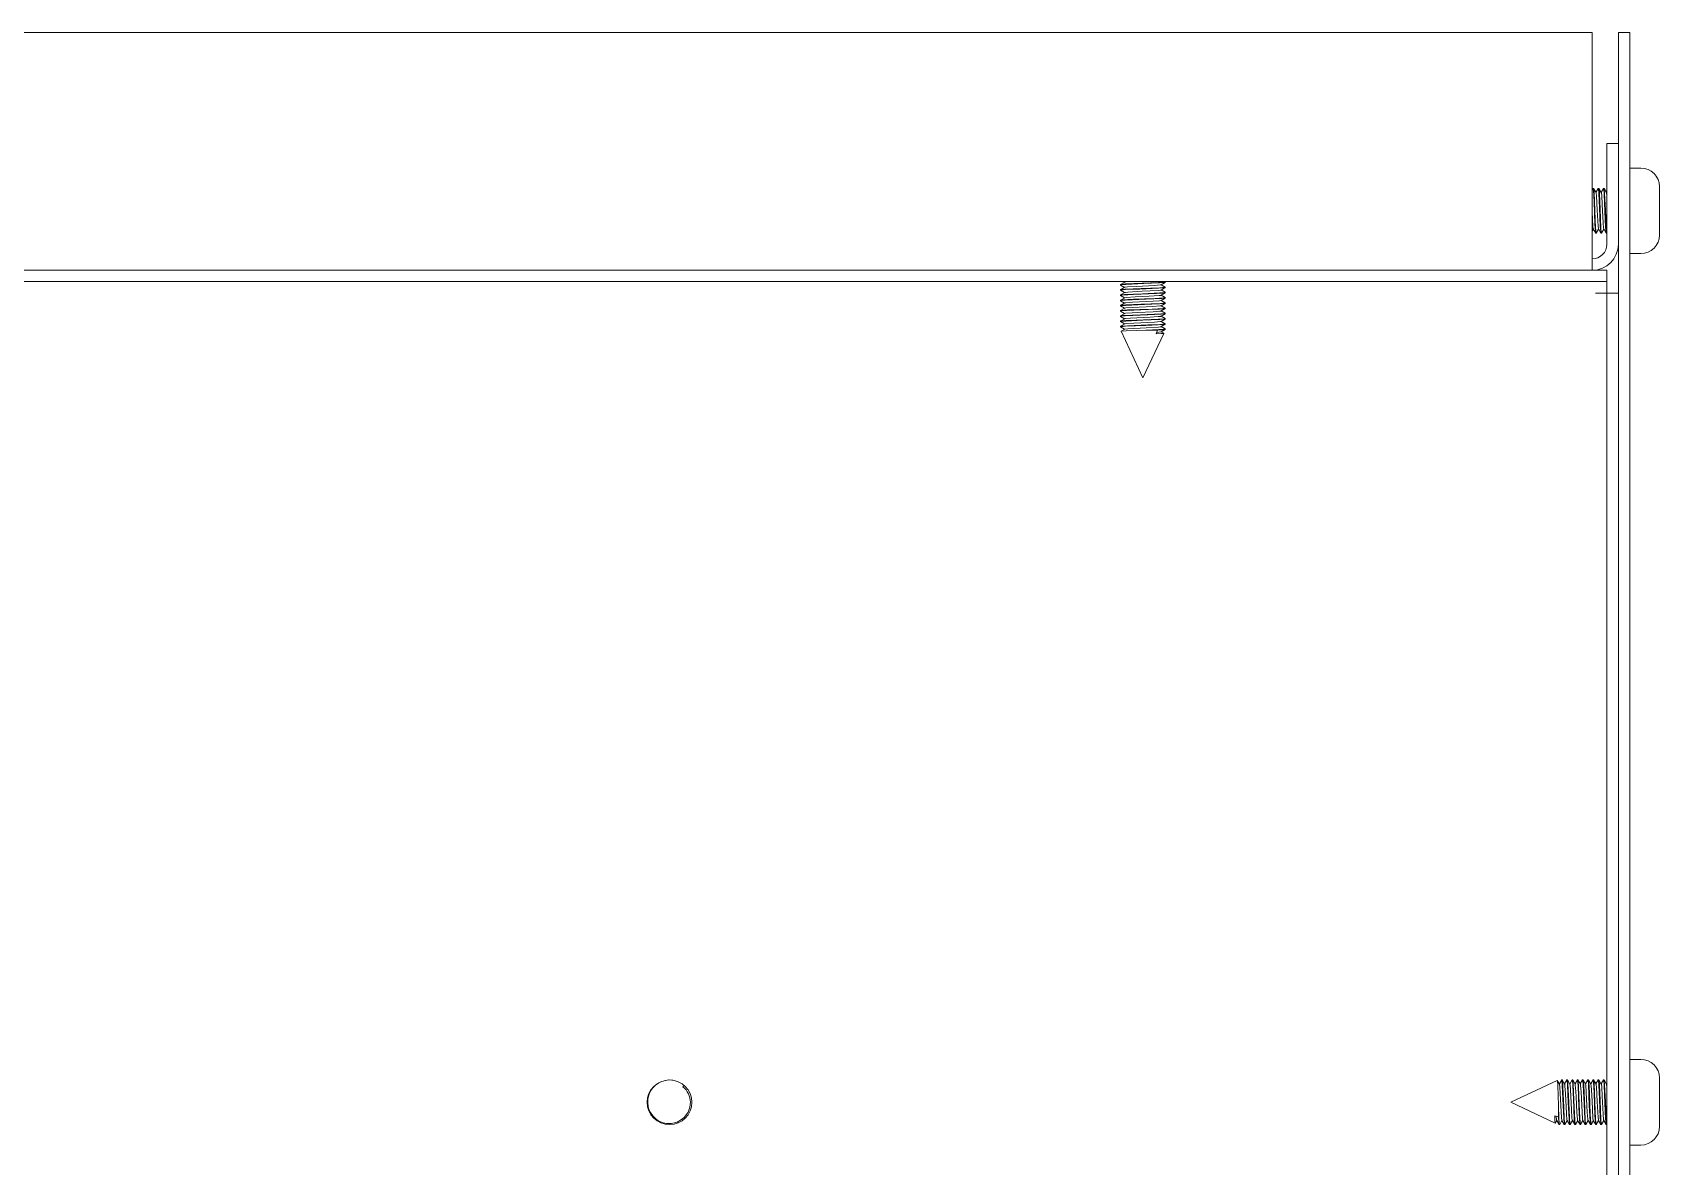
# Model space of a CAD drawing. Header units: millimetres. Extents: x 27602 to 523849, y 322139 to 568360.
# Drawn here: x 232312 to 240593, y 500542 to 506314 of the extents above; entities that cross this region are included whole.
import ezdxf

# ---------------------------------------------------------------- set-up
doc = ezdxf.new("R2010")
doc.units = ezdxf.units.MM

msp = doc.modelspace()

# ---------------------------------------------------------------- linework, layer by layer
at = {"color": 7, "lineweight": 13, "ltscale": 0.03937}
for p, q in [((212611.6, 506313.7), (240250.4, 506313.7)), ((240383.5, 506313.7), (240383.5, 495423.7)), ((240441.6, 506313.7), (240441.6, 495423.7)), ((212611.6, 505103.7), (240250.4, 505103.7)), ((212611.6, 505103.7), (240325.4, 505103.7)), ((212611.6, 505045.7), (240325.4, 505045.7)), ((240325.4, 504987.5), (240325.4, 496750))]:
    msp.add_line(p, q, dxfattribs=at)
at = {"color": 7, "lineweight": 13, "ltscale": 0.00275}
for p, q in [((240250.4, 506313.7), (240250.4, 506180.6)), ((240250.4, 505103.7), (240250.4, 505236.8))]:
    msp.add_line(p, q, dxfattribs=at)
at = {"color": 7, "lineweight": 13, "ltscale": 0.0012}
for p, q in [((240441.6, 506313.7), (240383.5, 506313.7)), ((240383.5, 505748.7), (240325.4, 505748.7)), ((240325.4, 505045.7), (240325.4, 505103.7)), ((240325.4, 504987.6), (240325.4, 505045.7)), ((240325.4, 504987.5), (240267.3, 504987.5)), ((240267.3, 504987.5), (240325.4, 504987.5)), ((240383.5, 504987.5), (240325.4, 504987.5))]:
    msp.add_line(p, q, dxfattribs=at)
at = {"color": 7, "lineweight": 13, "ltscale": 0.0195}
msp.add_line((240250.4, 506180.6), (240250.4, 505236.8), dxfattribs=at)
at = {"color": 7, "lineweight": 13, "ltscale": 0.010575}
msp.add_line((240325.4, 505748.7), (240325.4, 505236.8), dxfattribs=at)
at = {"color": 7, "lineweight": 13, "ltscale": 0.009}
for p, q in [((240441.6, 505188.4), (240441.6, 505624)), ((240441.6, 500650.9), (240441.6, 501086.5))]:
    msp.add_line(p, q, dxfattribs=at)
at = {"color": 7, "lineweight": 13, "ltscale": 0.001175}
for p, q in [((240441.6, 505624), (240498.4, 505624)), ((240441.6, 505188.4), (240498.4, 505188.4)), ((240441.6, 501086.5), (240498.4, 501086.5)), ((240441.6, 501086.5), (240498.4, 501086.5)), ((240441.6, 500650.9), (240498.4, 500650.9))]:
    msp.add_line(p, q, dxfattribs=at)
at = {"color": 7, "lineweight": 13, "ltscale": 0.000189869}
msp.add_line((240255, 505519.7), (240250.4, 505511.8), dxfattribs=at)
at = {"color": 7, "lineweight": 13, "ltscale": 6.69953e-06}
msp.add_line((240255, 505519.8), (240255.2, 505520), dxfattribs=at)
at = {"color": 7, "lineweight": 13, "ltscale": 4.99815e-05}
for p, q in [((240257.6, 505520), (240255.2, 505520)), ((240284.3, 505520), (240281.8, 505520)), ((240310.9, 505520), (240308.5, 505520)), ((240271, 505292.5), (240268.5, 505292.5)), ((240324.2, 505292.5), (240321.8, 505292.5)), ((237849.7, 505031.1), (237849.7, 505028.7)), ((237849.7, 504977.9), (237849.7, 504975.5)), ((237849.7, 504951.3), (237849.7, 504948.9)), ((238077.2, 504991.2), (238077.2, 504988.8)), ((238077.2, 504938), (238077.2, 504935.5)), ((237849.7, 504898), (237849.7, 504895.6)), ((238077.2, 504858.1), (238077.2, 504855.7)), ((237849.7, 504818.2), (237849.7, 504815.8)), ((238077.2, 504802.4), (238077.2, 504804.9)), ((240097.9, 500982.5), (240095.5, 500982.5)), ((240124.5, 500982.5), (240122.1, 500982.5)), ((240151.2, 500982.5), (240148.7, 500982.5)), ((240177.8, 500982.5), (240175.4, 500982.5)), ((240231, 500982.5), (240228.6, 500982.5)), ((240257.6, 500982.5), (240255.2, 500982.5)), ((240284.3, 500982.5), (240281.8, 500982.5)), ((240310.9, 500982.5), (240308.5, 500982.5)), ((240082.2, 500755), (240084.6, 500755)), ((240111.2, 500755), (240108.8, 500755)), ((240137.8, 500755), (240135.4, 500755)), ((240191.1, 500755), (240188.7, 500755)), ((240217.7, 500755), (240215.3, 500755)), ((240244.3, 500755), (240241.9, 500755)), ((240271, 500755), (240268.5, 500755)), ((240324.2, 500755), (240321.8, 500755))]:
    msp.add_line(p, q, dxfattribs=at)
at = {"color": 7, "lineweight": 13, "ltscale": 7.16872e-06}
for p, q in [((240257.9, 505519.8), (240257.6, 505520)), ((240281.6, 505519.8), (240281.8, 505520)), ((240257.9, 500982.3), (240257.6, 500982.5))]:
    msp.add_line(p, q, dxfattribs=at)
at = {"color": 7, "lineweight": 13, "ltscale": 0.000501466}
for p, q in [((240270.1, 505498.7), (240257.9, 505519.8)), ((240270.1, 500961.2), (240257.9, 500982.3))]:
    msp.add_line(p, q, dxfattribs=at)
at = {"color": 7, "lineweight": 13, "ltscale": 0.000488259}
msp.add_line((240281.6, 505519.7), (240269.7, 505499.3), dxfattribs=at)
at = {"color": 7, "lineweight": 13, "ltscale": 6.75505e-06}
for p, q in [((240284.5, 505519.8), (240284.3, 505520)), ((240284.5, 500982.3), (240284.3, 500982.5))]:
    msp.add_line(p, q, dxfattribs=at)
at = {"color": 7, "lineweight": 13, "ltscale": 0.000501552}
for p, q in [((240296.7, 505498.7), (240284.5, 505519.8)), ((240323.3, 505498.7), (240311.1, 505519.8)), ((237871, 505043.5), (237850, 505031.4)), ((237871, 505016.9), (237850, 505004.8)), ((237871, 504990.3), (237850, 504978.2)), ((240323.3, 500961.2), (240311.1, 500982.3)), ((240108.6, 500755.2), (240096.4, 500776.2)), ((240188.4, 500755.2), (240176.2, 500776.3))]:
    msp.add_line(p, q, dxfattribs=at)
at = {"color": 7, "lineweight": 13, "ltscale": 0.000488199}
for p, q in [((240308.2, 505519.7), (240296.4, 505499.3)), ((240308.2, 500982.2), (240296.4, 500961.8))]:
    msp.add_line(p, q, dxfattribs=at)
at = {"color": 7, "lineweight": 13, "ltscale": 6.86869e-06}
for p, q in [((240308.2, 505519.8), (240308.5, 505520)), ((240308.2, 500982.3), (240308.5, 500982.5))]:
    msp.add_line(p, q, dxfattribs=at)
at = {"color": 7, "lineweight": 13, "ltscale": 6.99958e-06}
for p, q in [((240311.1, 505519.8), (240310.9, 505520)), ((237850, 505031.4), (237849.7, 505031.1)), ((240311.1, 500982.3), (240310.9, 500982.5)), ((240082.2, 500755), (240081.9, 500755.2)), ((240135.2, 500755.2), (240135.4, 500755))]:
    msp.add_line(p, q, dxfattribs=at)
at = {"color": 7, "lineweight": 13, "ltscale": 0.0051}
for p, q in [((240592.8, 505282.8), (240592.8, 505529.7)), ((240592.8, 500745.3), (240592.8, 500992.2))]:
    msp.add_line(p, q, dxfattribs=at)
at = {"color": 7, "lineweight": 13, "ltscale": 0.000100236}
msp.add_line((240325.4, 505503.5), (240323, 505499.3), dxfattribs=at)
at = {"color": 7, "lineweight": 13, "ltscale": 0.000249025}
msp.add_line((240256.4, 505313.2), (240250.4, 505302.8), dxfattribs=at)
at = {"color": 7, "lineweight": 13, "ltscale": 0.000501646}
for p, q in [((240268.3, 505292.8), (240256.1, 505313.8)), ((240268.3, 500755.3), (240256.1, 500776.3)), ((240321.5, 500755.3), (240309.4, 500776.3))]:
    msp.add_line(p, q, dxfattribs=at)
at = {"color": 7, "lineweight": 13, "ltscale": 7.70283e-06}
for p, q in [((240268.3, 505292.7), (240268.5, 505292.5)), ((240271.2, 505292.7), (240271, 505292.5)), ((240268.3, 500755.2), (240268.5, 500755)), ((240271.2, 500755.2), (240271, 500755))]:
    msp.add_line(p, q, dxfattribs=at)
at = {"color": 7, "lineweight": 13, "ltscale": 0.000488561}
for p, q in [((240283, 505313.2), (240271.2, 505292.8)), ((240283, 500775.7), (240271.2, 500755.3))]:
    msp.add_line(p, q, dxfattribs=at)
at = {"color": 7, "lineweight": 13, "ltscale": 0.00050162}
for p, q in [((240294.9, 505292.8), (240282.7, 505313.8)), ((240294.9, 500755.3), (240282.7, 500776.3))]:
    msp.add_line(p, q, dxfattribs=at)
at = {"color": 7, "lineweight": 13, "ltscale": 7.57313e-06}
msp.add_line((240294.9, 505292.7), (240295.1, 505292.5), dxfattribs=at)
at = {"color": 7, "lineweight": 13, "ltscale": 5.01017e-05}
for p, q in [((240297.6, 505292.5), (240295.1, 505292.5)), ((240204.4, 500982.5), (240202, 500982.5)), ((240164.5, 500755), (240162, 500755)), ((240297.6, 500755), (240295.1, 500755))]:
    msp.add_line(p, q, dxfattribs=at)
at = {"color": 7, "lineweight": 13, "ltscale": 7.783e-06}
msp.add_line((240297.9, 505292.7), (240297.6, 505292.5), dxfattribs=at)
at = {"color": 7, "lineweight": 13, "ltscale": 0.000488535}
for p, q in [((240309.7, 505313.2), (240297.8, 505292.8)), ((240309.7, 500775.7), (240297.8, 500755.3))]:
    msp.add_line(p, q, dxfattribs=at)
at = {"color": 7, "lineweight": 13, "ltscale": 0.000501672}
for p, q in [((240321.5, 505292.8), (240309.4, 505313.8)), ((238077, 505015.2), (238055.9, 505003))]:
    msp.add_line(p, q, dxfattribs=at)
at = {"color": 7, "lineweight": 13, "ltscale": 7.53324e-06}
for p, q in [((240321.5, 505292.7), (240321.8, 505292.5)), ((240111.5, 500755.2), (240111.2, 500755)), ((240321.5, 500755.2), (240321.8, 500755))]:
    msp.add_line(p, q, dxfattribs=at)
at = {"color": 7, "lineweight": 13, "ltscale": 7.87244e-06}
for p, q in [((240324.5, 505292.7), (240324.2, 505292.5)), ((240324.5, 500755.2), (240324.2, 500755))]:
    msp.add_line(p, q, dxfattribs=at)
at = {"color": 7, "lineweight": 13, "ltscale": 3.94629e-05}
msp.add_line((240325.4, 505294.4), (240324.4, 505292.8), dxfattribs=at)
at = {"color": 7, "lineweight": 13, "ltscale": 6.87709e-06}
for p, q in [((237849.9, 505028.5), (237849.7, 505028.7)), ((238077.2, 504802.4), (238077, 504802.2))]:
    msp.add_line(p, q, dxfattribs=at)
at = {"color": 7, "lineweight": 13, "ltscale": 0.000488229}
msp.add_line((237850, 505028.4), (237870.4, 505016.6), dxfattribs=at)
at = {"color": 7, "lineweight": 13, "ltscale": 0.000100251}
msp.add_line((237866.2, 505045.7), (237870.4, 505043.2), dxfattribs=at)
at = {"color": 7, "lineweight": 13, "ltscale": 0.000501761}
msp.add_line((238077, 505041.8), (238055.9, 505029.6), dxfattribs=at)
at = {"color": 7, "lineweight": 13, "ltscale": 0.000488483}
msp.add_line((238056.5, 505029.9), (238077, 505018.1), dxfattribs=at)
at = {"color": 7, "lineweight": 13, "ltscale": 3.94327e-05}
msp.add_line((238075.3, 505045.7), (238077, 505044.7), dxfattribs=at)
at = {"color": 7, "lineweight": 13, "ltscale": 7.78764e-06}
msp.add_line((238077, 505044.7), (238077.2, 505044.4), dxfattribs=at)
at = {"color": 7, "lineweight": 13, "ltscale": 7.53898e-06}
msp.add_line((238077, 505041.7), (238077.2, 505042), dxfattribs=at)
at = {"color": 7, "lineweight": 13, "ltscale": 7.76519e-06}
msp.add_line((238077, 505018.1), (238077.2, 505017.8), dxfattribs=at)
at = {"color": 7, "lineweight": 13, "ltscale": 5.00116e-05}
for p, q in [((238077.2, 505044.4), (238077.2, 505042)), ((238077.2, 505017.8), (238077.2, 505015.4)), ((237849.7, 505004.5), (237849.7, 505002.1)), ((237849.7, 504924.7), (237849.7, 504922.2)), ((237849.7, 504871.4), (237849.7, 504869)), ((238077.2, 504911.3), (238077.2, 504908.9)), ((238077.2, 504884.7), (238077.2, 504882.3)), ((237849.7, 504844.8), (237849.7, 504842.4)), ((238077.2, 504831.5), (238077.2, 504829.1))]:
    msp.add_line(p, q, dxfattribs=at)
at = {"color": 7, "lineweight": 13, "ltscale": 6.70814e-06}
msp.add_line((237849.9, 505004.8), (237849.7, 505004.5), dxfattribs=at)
at = {"color": 7, "lineweight": 13, "ltscale": 7.14558e-06}
msp.add_line((237850, 505001.8), (237849.7, 505002.1), dxfattribs=at)
at = {"color": 7, "lineweight": 13, "ltscale": 7.1225e-06}
for p, q in [((237850, 504978.2), (237849.7, 504977.9)), ((237850, 504922), (237849.7, 504922.2)), ((238077, 504885), (238077.2, 504884.7)), ((237850, 504818.4), (237849.7, 504818.2))]:
    msp.add_line(p, q, dxfattribs=at)
at = {"color": 7, "lineweight": 13, "ltscale": 6.83049e-06}
msp.add_line((237849.9, 504975.2), (237849.7, 504975.5), dxfattribs=at)
at = {"color": 7, "lineweight": 13, "ltscale": 6.63348e-06}
msp.add_line((237849.9, 504948.6), (237849.7, 504948.9), dxfattribs=at)
at = {"color": 7, "lineweight": 13, "ltscale": 0.000488348}
msp.add_line((237850, 505001.8), (237870.4, 504990), dxfattribs=at)
at = {"color": 7, "lineweight": 13, "ltscale": 0.000488721}
msp.add_line((237850, 504975.2), (237870.4, 504963.4), dxfattribs=at)
at = {"color": 7, "lineweight": 13, "ltscale": 0.000501582}
for p, q in [((237871, 504963.7), (237850, 504951.6)), ((238077, 504908.6), (238056, 504896.5)), ((238077, 504882.1), (238056, 504869.9)), ((238077, 504828.8), (238056, 504816.7)), ((238077, 504802.2), (238056, 504790))]:
    msp.add_line(p, q, dxfattribs=at)
at = {"color": 7, "lineweight": 13, "ltscale": 0.00048884}
msp.add_line((237850, 504948.6), (237870.5, 504936.8), dxfattribs=at)
at = {"color": 7, "lineweight": 13, "ltscale": 0.000501627}
msp.add_line((237871, 504937.1), (237850, 504924.9), dxfattribs=at)
at = {"color": 7, "lineweight": 13, "ltscale": 0.000501642}
msp.add_line((238077, 504988.5), (238055.9, 504976.4), dxfattribs=at)
at = {"color": 7, "lineweight": 13, "ltscale": 0.000501478}
msp.add_line((238077, 504961.9), (238056, 504949.7), dxfattribs=at)
at = {"color": 7, "lineweight": 13, "ltscale": 0.000501493}
msp.add_line((238077, 504935.3), (238056, 504923.1), dxfattribs=at)
at = {"color": 7, "lineweight": 13, "ltscale": 0.000488498}
msp.add_line((238056.5, 505003.3), (238077, 504991.5), dxfattribs=at)
at = {"color": 7, "lineweight": 13, "ltscale": 0.000488617}
msp.add_line((238056.5, 504976.7), (238077, 504964.8), dxfattribs=at)
at = {"color": 7, "lineweight": 13, "ltscale": 0.000488691}
for p, q in [((238056.5, 504950.1), (238077, 504938.2)), ((238056.5, 504923.4), (238077, 504911.6)), ((240229.8, 500775.7), (240217.9, 500755.2))]:
    msp.add_line(p, q, dxfattribs=at)
at = {"color": 7, "lineweight": 13, "ltscale": 7.64056e-06}
for p, q in [((238077, 505015.1), (238077.2, 505015.4)), ((238077.2, 504804.9), (238077, 504805.1))]:
    msp.add_line(p, q, dxfattribs=at)
at = {"color": 7, "lineweight": 13, "ltscale": 7.66314e-06}
for p, q in [((238077, 504991.5), (238077.2, 504991.2)), ((238077, 504988.5), (238077.2, 504988.8)), ((240084.6, 500755), (240084.9, 500755.2))]:
    msp.add_line(p, q, dxfattribs=at)
at = {"color": 7, "lineweight": 13, "ltscale": 7.61803e-06}
msp.add_line((238077, 504964.9), (238077.2, 504964.6), dxfattribs=at)
at = {"color": 7, "lineweight": 13, "ltscale": 7.24583e-06}
for p, q in [((238077, 504961.9), (238077.2, 504962.2)), ((237850, 504895.3), (237849.7, 504895.6)), ((240175.1, 500982.2), (240175.4, 500982.5))]:
    msp.add_line(p, q, dxfattribs=at)
at = {"color": 7, "lineweight": 13, "ltscale": 6.65717e-06}
msp.add_line((238077, 504938.2), (238077.2, 504938), dxfattribs=at)
at = {"color": 7, "lineweight": 13, "ltscale": 5.00416e-05}
msp.add_line((238077.2, 504964.6), (238077.2, 504962.2), dxfattribs=at)
at = {"color": 7, "lineweight": 13, "ltscale": 7.41518e-06}
msp.add_line((237850, 504898.3), (237849.7, 504898), dxfattribs=at)
at = {"color": 7, "lineweight": 13, "ltscale": 7.91245e-06}
for p, q in [((237850, 504868.7), (237849.7, 504869)), ((237850, 504842.1), (237849.7, 504842.4)), ((240121.8, 500982.2), (240122.1, 500982.5)), ((240148.5, 500982.2), (240148.7, 500982.5))]:
    msp.add_line(p, q, dxfattribs=at)
at = {"color": 7, "lineweight": 13, "ltscale": 0.000488736}
msp.add_line((237850, 504922), (237870.5, 504910.1), dxfattribs=at)
at = {"color": 7, "lineweight": 13, "ltscale": 0.000501508}
for p, q in [((237871, 504910.5), (237850, 504898.3)), ((237871, 504883.8), (237850, 504871.7))]:
    msp.add_line(p, q, dxfattribs=at)
at = {"color": 7, "lineweight": 13, "ltscale": 0.000488751}
msp.add_line((237850, 504895.4), (237870.5, 504883.5), dxfattribs=at)
at = {"color": 7, "lineweight": 13, "ltscale": 0.000488453}
msp.add_line((237850, 504868.7), (237870.5, 504856.9), dxfattribs=at)
at = {"color": 7, "lineweight": 13, "ltscale": 0.000501553}
msp.add_line((237871, 504857.2), (237850, 504845), dxfattribs=at)
at = {"color": 7, "lineweight": 13, "ltscale": 0.000501463}
msp.add_line((238077, 504855.4), (238056, 504843.3), dxfattribs=at)
at = {"color": 7, "lineweight": 13, "ltscale": 0.000488661}
msp.add_line((238056.5, 504896.8), (238077, 504885), dxfattribs=at)
at = {"color": 7, "lineweight": 13, "ltscale": 0.000488095}
for p, q in [((238056.5, 504870.2), (238077, 504858.4)), ((238056.5, 504843.6), (238077, 504831.8))]:
    msp.add_line(p, q, dxfattribs=at)
at = {"color": 7, "lineweight": 13, "ltscale": 6.58626e-06}
msp.add_line((238077, 504911.6), (238077.2, 504911.3), dxfattribs=at)
at = {"color": 7, "lineweight": 13, "ltscale": 7.26876e-06}
msp.add_line((238077, 504858.4), (238077.2, 504858.1), dxfattribs=at)
at = {"color": 7, "lineweight": 13, "ltscale": 6.90047e-06}
for p, q in [((238077, 504855.4), (238077.2, 504855.7)), ((238077, 504828.8), (238077.2, 504829.1))]:
    msp.add_line(p, q, dxfattribs=at)
at = {"color": 7, "lineweight": 13, "ltscale": 7.86786e-06}
msp.add_line((237850, 504845.1), (237849.7, 504844.8), dxfattribs=at)
at = {"color": 7, "lineweight": 13, "ltscale": 6.73157e-06}
msp.add_line((237849.7, 504815.8), (237849.9, 504815.5), dxfattribs=at)
at = {"color": 7, "lineweight": 13, "ltscale": 0.000488423}
msp.add_line((237850, 504842.1), (237870.5, 504830.3), dxfattribs=at)
at = {"color": 7, "lineweight": 13, "ltscale": 0.000501657}
msp.add_line((237871, 504830.6), (237850, 504818.4), dxfattribs=at)
at = {"color": 7, "lineweight": 13, "ltscale": 0.000488289}
msp.add_line((237850, 504815.5), (237870.5, 504803.6), dxfattribs=at)
at = {"color": 7, "lineweight": 13, "ltscale": 0.005394}
for p, q in [((237963.5, 504556.8), (237852.4, 504793.1)), ((239836.6, 500868.7), (240072.9, 500979.8))]:
    msp.add_line(p, q, dxfattribs=at)
at = {"color": 7, "lineweight": 13, "ltscale": 0.00043987}
for p, q in [((237871, 504804), (237852.6, 504793.3)), ((240083.7, 500961.2), (240073, 500979.6))]:
    msp.add_line(p, q, dxfattribs=at)
at = {"color": 7, "lineweight": 13, "ltscale": 0.005155}
for p, q in [((237963.5, 504556.8), (238069.6, 504782.6)), ((239836.6, 500868.7), (240062.4, 500762.6))]:
    msp.add_line(p, q, dxfattribs=at)
at = {"color": 7, "lineweight": 13, "ltscale": 0.001204}
for p, q in [((237979.7, 504798.8), (238038, 504798.8)), ((240078.6, 500852.5), (240078.6, 500794.2))]:
    msp.add_line(p, q, dxfattribs=at)
at = {"color": 7, "lineweight": 13, "ltscale": 0.0004115}
msp.add_line((238038, 504798.8), (238032.1, 504779.8), dxfattribs=at)
at = {"color": 7, "lineweight": 13, "ltscale": 0.000487887}
msp.add_line((238056.5, 504817), (238077, 504805.1), dxfattribs=at)
at = {"color": 7, "lineweight": 13, "ltscale": 0.000308204}
msp.add_line((238056.6, 504790.3), (238069.5, 504782.9), dxfattribs=at)
at = {"color": 7, "lineweight": 13, "ltscale": 7.51627e-06}
msp.add_line((238077, 504831.8), (238077.2, 504831.5), dxfattribs=at)
at = {"color": 7, "lineweight": 13, "ltscale": 0.000488241}
msp.add_line((240095.2, 500982.2), (240083.4, 500961.8), dxfattribs=at)
at = {"color": 7, "lineweight": 13, "ltscale": 6.66144e-06}
msp.add_line((240095.5, 500982.5), (240095.2, 500982.3), dxfattribs=at)
at = {"color": 7, "lineweight": 13, "ltscale": 7.18788e-06}
for p, q in [((240098.2, 500982.3), (240097.9, 500982.5)), ((240281.6, 500982.3), (240281.8, 500982.5))]:
    msp.add_line(p, q, dxfattribs=at)
at = {"color": 7, "lineweight": 13, "ltscale": 0.000501612}
for p, q in [((240110.3, 500961.2), (240098.2, 500982.2)), ((240216.8, 500961.2), (240204.7, 500982.2)), ((240081.9, 500755.2), (240069.8, 500776.2))]:
    msp.add_line(p, q, dxfattribs=at)
at = {"color": 7, "lineweight": 13, "ltscale": 0.000488319}
msp.add_line((240121.9, 500982.2), (240110, 500961.8), dxfattribs=at)
at = {"color": 7, "lineweight": 13, "ltscale": 7.85253e-06}
msp.add_line((240124.8, 500982.2), (240124.5, 500982.5), dxfattribs=at)
at = {"color": 7, "lineweight": 13, "ltscale": 0.000501586}
for p, q in [((240136.9, 500961.2), (240124.8, 500982.2)), ((240163.6, 500961.2), (240151.4, 500982.2)), ((240243.5, 500961.2), (240231.3, 500982.2)), ((240215, 500755.3), (240202.8, 500776.3))]:
    msp.add_line(p, q, dxfattribs=at)
at = {"color": 7, "lineweight": 13, "ltscale": 0.000488431}
msp.add_line((240148.5, 500982.2), (240136.6, 500961.7), dxfattribs=at)
at = {"color": 7, "lineweight": 13, "ltscale": 0.000488803}
for p, q in [((240175.1, 500982.2), (240163.3, 500961.8)), ((240201.7, 500982.2), (240189.9, 500961.8))]:
    msp.add_line(p, q, dxfattribs=at)
at = {"color": 7, "lineweight": 13, "ltscale": 7.34384e-06}
msp.add_line((240178, 500982.2), (240177.8, 500982.5), dxfattribs=at)
at = {"color": 7, "lineweight": 13, "ltscale": 0.00050156}
msp.add_line((240190.2, 500961.2), (240178, 500982.2), dxfattribs=at)
at = {"color": 7, "lineweight": 13, "ltscale": 7.11541e-06}
msp.add_line((240201.7, 500982.2), (240202, 500982.5), dxfattribs=at)
at = {"color": 7, "lineweight": 13, "ltscale": 0.000488717}
for p, q in [((240228.4, 500982.2), (240216.5, 500961.8)), ((240255, 500982.2), (240243.1, 500961.8))]:
    msp.add_line(p, q, dxfattribs=at)
at = {"color": 7, "lineweight": 13, "ltscale": 6.64252e-06}
msp.add_line((240228.4, 500982.3), (240228.6, 500982.5), dxfattribs=at)
at = {"color": 7, "lineweight": 13, "ltscale": 6.68044e-06}
msp.add_line((240255, 500982.3), (240255.2, 500982.5), dxfattribs=at)
at = {"color": 7, "lineweight": 13, "ltscale": 0.000488285}
msp.add_line((240281.6, 500982.3), (240269.7, 500961.8), dxfattribs=at)
at = {"color": 7, "lineweight": 13, "ltscale": 0.000501526}
msp.add_line((240296.7, 500961.2), (240284.5, 500982.3), dxfattribs=at)
at = {"color": 7, "lineweight": 13, "ltscale": 0.000100262}
msp.add_line((240325.4, 500966), (240323, 500961.8), dxfattribs=at)
at = {"color": 7, "lineweight": 13, "ltscale": 0.000184889}
msp.add_line((235628.9, 500954.7), (235623, 500947.9), dxfattribs=at)
at = {"color": 7, "lineweight": 13, "ltscale": 0.000411568}
msp.add_line((240078.6, 500794.2), (240059.5, 500800.1), dxfattribs=at)
at = {"color": 7, "lineweight": 13, "ltscale": 0.000308077}
msp.add_line((240070.1, 500775.7), (240062.6, 500762.8), dxfattribs=at)
at = {"color": 7, "lineweight": 13, "ltscale": 0.000487931}
msp.add_line((240096.7, 500775.7), (240084.9, 500755.2), dxfattribs=at)
at = {"color": 7, "lineweight": 13, "ltscale": 7.0928e-06}
msp.add_line((240108.5, 500755.2), (240108.8, 500755), dxfattribs=at)
at = {"color": 7, "lineweight": 13, "ltscale": 0.000488103}
msp.add_line((240123.3, 500775.7), (240111.5, 500755.2), dxfattribs=at)
at = {"color": 7, "lineweight": 13, "ltscale": 0.0005015}
msp.add_line((240135.2, 500755.2), (240123, 500776.2), dxfattribs=at)
at = {"color": 7, "lineweight": 13, "ltscale": 7.37639e-06}
msp.add_line((240138.1, 500755.2), (240137.8, 500755), dxfattribs=at)
at = {"color": 7, "lineweight": 13, "ltscale": 0.000488069}
msp.add_line((240150, 500775.7), (240138.1, 500755.2), dxfattribs=at)
at = {"color": 7, "lineweight": 13, "ltscale": 0.000501638}
msp.add_line((240161.8, 500755.2), (240149.6, 500776.2), dxfattribs=at)
at = {"color": 7, "lineweight": 13, "ltscale": 7.09592e-06}
msp.add_line((240164.7, 500755.2), (240164.5, 500755), dxfattribs=at)
at = {"color": 7, "lineweight": 13, "ltscale": 0.000488639}
msp.add_line((240176.6, 500775.7), (240164.7, 500755.2), dxfattribs=at)
at = {"color": 7, "lineweight": 13, "ltscale": 6.71782e-06}
msp.add_line((240191.3, 500755.2), (240191.1, 500755), dxfattribs=at)
at = {"color": 7, "lineweight": 13, "ltscale": 0.000488665}
msp.add_line((240203.2, 500775.7), (240191.3, 500755.2), dxfattribs=at)
at = {"color": 7, "lineweight": 13, "ltscale": 6.77379e-06}
msp.add_line((240218, 500755.2), (240217.7, 500755), dxfattribs=at)
at = {"color": 7, "lineweight": 13, "ltscale": 0.000501534}
msp.add_line((240241.6, 500755.3), (240229.5, 500776.3), dxfattribs=at)
at = {"color": 7, "lineweight": 13, "ltscale": 7.26529e-06}
msp.add_line((240241.6, 500755.2), (240241.9, 500755), dxfattribs=at)
at = {"color": 7, "lineweight": 13, "ltscale": 7.68295e-06}
msp.add_line((240244.6, 500755.2), (240244.3, 500755), dxfattribs=at)
at = {"color": 7, "lineweight": 13, "ltscale": 0.000488613}
msp.add_line((240256.4, 500775.7), (240244.6, 500755.3), dxfattribs=at)
at = {"color": 7, "lineweight": 13, "ltscale": 7.59318e-06}
msp.add_line((240294.9, 500755.2), (240295.1, 500755), dxfattribs=at)
at = {"color": 7, "lineweight": 13, "ltscale": 7.76286e-06}
msp.add_line((240297.9, 500755.2), (240297.6, 500755), dxfattribs=at)
at = {"color": 7, "lineweight": 13, "ltscale": 3.94889e-05}
msp.add_line((240325.4, 500756.9), (240324.4, 500755.3), dxfattribs=at)
at = {"color": 7, "lineweight": 13, "ltscale": 0.03937}
for points in [[(240255.2, 505520), (240255.3, 505520), (240255.4, 505519.9), (240255.5, 505519.7), (240255.8, 505518.9), (240256.9, 505511), (240260.1, 505453.5)], [(240271, 505292.5), (240270.9, 505292.5), (240270.8, 505292.6), (240270.7, 505292.7), (240270.5, 505293.1), (240270.2, 505294.3), (240268, 505319.3), (240264.2, 505408.3), (240260.2, 505499.9), (240258.7, 505516.4), (240258, 505519.4), (240257.9, 505519.8)], [(240281.8, 505520), (240281.9, 505519.9), (240282, 505519.9), (240282.1, 505519.7), (240282.3, 505519.3), (240282.6, 505518.1), (240284.8, 505493.7), (240287.9, 505421.6), (240291.8, 505326.5), (240293.7, 505299.1), (240294.7, 505293.2), (240294.9, 505292.7)], [(240297.6, 505292.5), (240297.5, 505292.5), (240297.4, 505292.6), (240297.3, 505292.7), (240297.1, 505293.2), (240296.7, 505294.6), (240294.5, 505320.4), (240290.6, 505415), (240287.1, 505495.5), (240285.6, 505514.3), (240284.9, 505518.8), (240284.5, 505519.8)], [(240308.5, 505520), (240308.6, 505519.9), (240308.6, 505519.9), (240308.7, 505519.7), (240308.9, 505519.3), (240309.3, 505517.9), (240311.5, 505492.5), (240315.3, 505402.1), (240318.7, 505321.5), (240321, 505294.3), (240321.5, 505292.7)], [(240324.2, 505292.5), (240324.1, 505292.5), (240324, 505292.6), (240323.9, 505292.7), (240323.7, 505293.1), (240323.4, 505294.4), (240320.9, 505326), (240317.4, 505410.2), (240313.8, 505494.6), (240311.7, 505518), (240311.3, 505519.4), (240311.1, 505519.8)], [(240260.1, 505453.5), (240264.7, 505336.5), (240266.5, 505305.4), (240268, 505293.3), (240268.3, 505292.7)], [(240282.7, 505313.8), (240282.5, 505314.3), (240282, 505316.1), (240280.6, 505328.2), (240276.2, 505410.2), (240272.3, 505482.6), (240271, 505495.3), (240270.4, 505498), (240270.1, 505498.7)], [(240309.4, 505313.8), (240309.1, 505314.5), (240308.4, 505317.4), (240306, 505345.9), (240301.5, 505438.1), (240298.7, 505484.8), (240297.4, 505496.3), (240296.9, 505498.2), (240296.7, 505498.7)], [(240325.4, 505484.3), (240324, 505496.3), (240323.6, 505498.2), (240323.3, 505498.7)], [(240256.1, 505313.8), (240255.5, 505315.6), (240254.4, 505324.2), (240251.5, 505368.8), (240250.4, 505393.6)], [(237849.7, 505028.7), (237849.8, 505028.8), (237849.8, 505028.9), (237850, 505029), (237850.4, 505029.2), (237851.9, 505029.5), (237877.2, 505031.7), (237967.7, 505035.5), (238048.2, 505038.9), (238075.4, 505041.3), (238077, 505041.7)], [(238077.2, 505017.8), (238077.2, 505017.7), (238077.1, 505017.7), (238077, 505017.5), (238076.5, 505017.4), (238075.1, 505017), (238049.4, 505014.8), (237954.7, 505010.8), (237874.3, 505007.3), (237855.4, 505005.9), (237850.9, 505005.1), (237849.9, 505004.8)], [(238077.2, 505044.4), (238077.2, 505044.3), (238077.1, 505044.3), (238077, 505044.2), (238076.6, 505044), (238075.3, 505043.7), (238043.7, 505041.1), (237959.5, 505037.6), (237875.2, 505034), (237851.7, 505031.9), (237850.3, 505031.6), (237850, 505031.4)], [(237885.4, 505045.7), (237873.5, 505044.3), (237871.5, 505043.8), (237871, 505043.6)], [(238055.9, 505029.6), (238055.2, 505029.3), (238052.3, 505028.7), (238023.8, 505026.3), (237931.6, 505021.8), (237885, 505019), (237873.5, 505017.7), (237871.5, 505017.2), (237871, 505016.9)], [(237849.7, 505002.1), (237849.8, 505002.2), (237849.8, 505002.2), (237850, 505002.4), (237850.4, 505002.5), (237851.7, 505002.9), (237876, 505005), (237948.1, 505008.2), (238043.2, 505012), (238070.6, 505013.9), (238076.5, 505014.9), (238077, 505015.1)], [(237849.7, 504975.5), (237849.8, 504975.5), (237849.9, 504975.7), (237850.1, 504975.8), (237850.8, 504976), (237858.7, 504977.2), (237916.2, 504980.3)], [(237849.7, 504948.9), (237849.8, 504948.9), (237849.8, 504949), (237850, 504949.1), (237850.4, 504949.3), (237851.8, 504949.7), (237872.9, 504951.6), (237979.2, 504956.1), (238060.7, 504959.9), (238073.1, 504961), (238076.5, 504961.7), (238077, 504961.9)], [(237849.7, 504922.2), (237849.8, 504922.3), (237849.8, 504922.4), (237850, 504922.5), (237850.4, 504922.7), (237852, 504923.1), (237874.8, 504925.1), (237971.6, 504929.2), (238048.4, 504932.5), (238075.7, 504934.9), (238077, 504935.3)], [(238077.2, 504991.2), (238077.2, 504991.1), (238077.1, 504991), (238077, 504990.9), (238076.6, 504990.8), (238075.4, 504990.4), (238050.4, 504988.2), (237961.4, 504984.5), (237869.8, 504980.5), (237853.4, 504979), (237850.3, 504978.3), (237850, 504978.2)], [(237916.2, 504956.1), (237858.7, 504953), (237851.4, 504952), (237850, 504951.6)], [(238077.2, 504938), (238077.2, 504937.9), (238077.1, 504937.8), (238077, 504937.7), (238076.5, 504937.5), (238075, 504937.1), (238053.6, 504935.2), (237953.8, 504930.9), (237877.6, 504927.7), (237851.2, 504925.3), (237850, 504924.9)], [(238055.9, 505003), (238055.4, 505002.8), (238053.6, 505002.3), (238041.5, 505000.9), (237959.5, 504996.5), (237887.1, 504992.6), (237874.4, 504991.2), (237871.7, 504990.6), (237871, 504990.3)], [(237924.9, 504968.2), (237879, 504965.2), (237872.5, 504964.2), (237871, 504963.7)], [(238056, 504949.7), (238054.7, 504949.3), (238048.9, 504948.3), (238015.9, 504945.9), (237911.3, 504940.9), (237876.8, 504938.3), (237872.1, 504937.5), (237871, 504937.1)], [(237916.2, 504980.3), (238033.3, 504984.9), (238064.3, 504986.7), (238076.4, 504988.3), (238077, 504988.5)], [(238077.2, 504964.6), (238077.2, 504964.5), (238077.1, 504964.4), (238076.9, 504964.3), (238076.2, 504964), (238068.4, 504962.9), (238025.5, 504960.4), (237916.2, 504956.1)], [(238055.9, 504976.4), (238054.2, 504975.8), (238046.6, 504974.7), (237996.2, 504971.6), (237924.9, 504968.2)], [(237849.7, 504895.6), (237849.8, 504895.7), (237849.8, 504895.8), (237850, 504895.9), (237850.4, 504896.1), (237851.9, 504896.4), (237880.2, 504898.8), (237989.7, 504903.3), (238048, 504905.8), (238075.4, 504908.2), (238077, 504908.6)], [(237849.7, 504869), (237849.8, 504869.1), (237849.8, 504869.2), (237850, 504869.3), (237850.4, 504869.5), (237852, 504869.8), (237873.9, 504871.8), (237989.3, 504876.6), (238056.6, 504879.7), (238075.6, 504881.6), (238077, 504882)], [(237849.7, 504842.4), (237849.8, 504842.5), (237849.8, 504842.5), (237850, 504842.7), (237850.4, 504842.8), (237851.8, 504843.2), (237877, 504845.4), (237963.2, 504849), (238050.2, 504852.7), (238071.6, 504854.3), (238076, 504855.1), (238077, 504855.4)], [(238077.2, 504911.3), (238077.2, 504911.3), (238077.1, 504911.1), (238076.9, 504911), (238076.1, 504910.7), (238067.6, 504909.6), (238011.6, 504906.5), (237885.3, 504901.5), (237854.9, 504899.3), (237850.9, 504898.6), (237850, 504898.3)], [(238077.2, 504884.7), (238077.2, 504884.6), (238077.1, 504884.6), (238077, 504884.5), (238076.6, 504884.3), (238075.2, 504883.9), (238054.6, 504882), (237951.9, 504877.6), (237869.9, 504874), (237854.1, 504872.6), (237850.8, 504872), (237850, 504871.7)], [(238077.2, 504858.1), (238077.2, 504858), (238077.1, 504857.9), (238077, 504857.8), (238076.5, 504857.6), (238075.3, 504857.3), (238042.8, 504854.7), (237929.4, 504850.2), (237870.1, 504847.4), (237852, 504845.6), (237850.4, 504845.3), (237850, 504845.1)], [(238056, 504923.1), (238054.6, 504922.6), (238049.3, 504921.8), (238014.6, 504919.2), (237910.3, 504914.2), (237877.3, 504911.7), (237872.3, 504910.9), (237871, 504910.5)], [(238056, 504896.5), (238055.1, 504896.2), (238050.7, 504895.3), (238015.9, 504892.7), (237935.9, 504888.9), (237909, 504887.5), (237874.4, 504884.7), (237871.7, 504884.1), (237871, 504883.8)], [(238056, 504869.9), (238055.5, 504869.6), (238053.6, 504869.2), (238042.2, 504867.8), (238001.4, 504865.3), (237898.7, 504860.2), (237876, 504858.3), (237871.9, 504857.6), (237871, 504857.2)], [(237849.7, 504815.8), (237849.8, 504815.8), (237849.8, 504815.9), (237850, 504816), (237850.4, 504816.2), (237851.6, 504816.5), (237875.9, 504818.7), (237979.2, 504823), (238042.1, 504825.6), (238071.1, 504827.7), (238075.2, 504828.3), (238076.6, 504828.6), (238077, 504828.8)], [(238077.2, 504831.5), (238077.2, 504831.4), (238077.1, 504831.3), (238077, 504831.2), (238076.5, 504831), (238075.1, 504830.7), (238049.1, 504828.4), (237989.4, 504825.8), (237885.4, 504821.6), (237853.4, 504819.2), (237850.6, 504818.7), (237850, 504818.4)], [(237979.7, 504798.8), (237878.9, 504795.5), (237854.3, 504793.7), (237853, 504793.4), (237852.6, 504793.3)], [(238056, 504843.3), (238055.4, 504843), (238052.9, 504842.4), (238023, 504839.9), (237918.2, 504834.8), (237880.9, 504832.3), (237872.7, 504831.1), (237871, 504830.6)], [(238056, 504816.6), (238055.5, 504816.4), (238053.8, 504816), (238043.2, 504814.7), (237980.6, 504811.1), (237887.1, 504806.2), (237872.1, 504804.4), (237871, 504804)], [(237979.7, 504798.8), (238044.2, 504801.6), (238067.9, 504803.1), (238075.5, 504804.1), (238076.7, 504804.5), (238077.1, 504804.6), (238077.2, 504804.8), (238077.2, 504804.9)], [(238069.6, 504782.6), (238069.6, 504782.6), (238069.4, 504782.4), (238068, 504782.1), (238057.1, 504781), (238032.1, 504779.8)], [(238056, 504790), (238054.4, 504789.5), (238034.4, 504787.4)], [(238077, 504802.2), (238076.6, 504802), (238075, 504801.6), (238065.6, 504800.5), (238038, 504798.8)], [(235570.6, 500981.3), (235551.7, 500982.2), (235533.7, 500980), (235515.9, 500974.9), (235499.6, 500967.2), (235482.3, 500955), (235467.7, 500939.9), (235456.7, 500923.3), (235448.9, 500905), (235444.4, 500886), (235443.3, 500868.7)], [(240078.6, 500852.5), (240075.2, 500953.3), (240073.5, 500977.9), (240073.2, 500979.3), (240073, 500979.6)], [(240096.4, 500776.2), (240096.1, 500776.7), (240095.7, 500778.4), (240094.4, 500789), (240090.8, 500851.6), (240085.9, 500945.1), (240084.1, 500960.1), (240083.7, 500961.2)], [(240095.5, 500982.5), (240095.6, 500982.4), (240095.6, 500982.4), (240095.8, 500982.2), (240095.9, 500981.8), (240096.3, 500980.6), (240098.4, 500956.3), (240102.7, 500853), (240105.4, 500790.1), (240107.4, 500761.1), (240108, 500757), (240108.4, 500755.6), (240108.5, 500755.2)], [(240111.2, 500755), (240111.1, 500755), (240111.1, 500755.1), (240110.9, 500755.3), (240110.8, 500755.7), (240110.4, 500757.2), (240108.2, 500783.1), (240105.5, 500842.8), (240101.4, 500946.8), (240099, 500978.8), (240098.5, 500981.6), (240098.2, 500982.3)], [(240123, 500776.2), (240122.7, 500776.8), (240122.2, 500779.3), (240119.6, 500809.3), (240114.5, 500914), (240112, 500951.3), (240110.9, 500959.5), (240110.3, 500961.2)], [(240122.1, 500982.5), (240122.2, 500982.4), (240122.3, 500982.4), (240122.4, 500982.2), (240122.6, 500981.8), (240122.9, 500980.4), (240125.1, 500955.2), (240128.8, 500869), (240132.4, 500782), (240134.1, 500760.6), (240134.8, 500756.2), (240135.2, 500755.2)], [(240137.8, 500755), (240137.8, 500755), (240137.7, 500755.1), (240137.6, 500755.3), (240137.4, 500755.7), (240137.1, 500756.9), (240134.5, 500789.4), (240129.9, 500902.9), (240127.1, 500962.2), (240125.4, 500980.2), (240125, 500981.8), (240124.8, 500982.2)], [(240149.6, 500776.2), (240149.4, 500776.8), (240148.9, 500778.6), (240147.6, 500790), (240145.1, 500830.8), (240140, 500933.5), (240138.1, 500956.2), (240137.3, 500960.3), (240136.9, 500961.2)], [(240148.7, 500982.5), (240148.8, 500982.4), (240148.9, 500982.4), (240149, 500982.2), (240149.2, 500981.8), (240149.6, 500980.2), (240151.6, 500958.3), (240156.4, 500842.9), (240159.5, 500775.7), (240161.3, 500756.6), (240161.8, 500755.3)], [(240164.5, 500755), (240164.4, 500755), (240164.3, 500755.1), (240164.2, 500755.2), (240164, 500755.6), (240163.7, 500757), (240161.7, 500777.6), (240157.4, 500880.3), (240153.7, 500962.3), (240152.3, 500978.1), (240151.7, 500981.4), (240151.4, 500982.2)], [(240176.2, 500776.3), (240175.9, 500777.1), (240175.1, 500781.6), (240172.4, 500816.3), (240168.6, 500896.3), (240167.3, 500923.2), (240164.5, 500957.8), (240163.9, 500960.5), (240163.6, 500961.2)], [(240175.4, 500982.5), (240175.5, 500982.4), (240175.5, 500982.4), (240175.6, 500982.2), (240175.8, 500981.8), (240176.2, 500980.3), (240178.5, 500952), (240183, 500842.5), (240185.6, 500784.2), (240187.9, 500756.8), (240188.4, 500755.3)], [(240191.1, 500755), (240191, 500755), (240190.9, 500755.1), (240190.8, 500755.3), (240190.5, 500756.1), (240189.3, 500764.6), (240186.3, 500820.6), (240181.2, 500946.9), (240179.1, 500977.3), (240178.4, 500981.3), (240178, 500982.2)], [(240202.8, 500776.3), (240202.4, 500777.6), (240201.5, 500782.9), (240199, 500817.6), (240193.9, 500922), (240191.5, 500954.9), (240190.7, 500960), (240190.2, 500961.2)], [(240202, 500982.5), (240202.1, 500982.4), (240202.1, 500982.4), (240202.3, 500982.2), (240202.4, 500981.8), (240202.8, 500980.2), (240204.8, 500957.4), (240208.9, 500860.6), (240212.2, 500783.8), (240214.6, 500756.5), (240215, 500755.3)], [(240217.7, 500755), (240217.6, 500755), (240217.6, 500755.1), (240217.4, 500755.2), (240217.2, 500755.7), (240216.9, 500757.3), (240214.9, 500778.7), (240210.7, 500878.4), (240207.4, 500954.6), (240205.1, 500981), (240204.7, 500982.2)], [(240229.5, 500776.3), (240229, 500777.5), (240228.1, 500783.3), (240225.7, 500816.3), (240220.6, 500921), (240218, 500955.4), (240217.2, 500960.1), (240216.8, 500961.2)], [(240228.6, 500982.5), (240228.7, 500982.4), (240228.8, 500982.4), (240228.9, 500982.2), (240229.1, 500981.8), (240229.4, 500980.4), (240231.4, 500959.4), (240235.8, 500853), (240239.6, 500771.5), (240240.8, 500759.1), (240241.4, 500755.7), (240241.6, 500755.2)], [(240235.9, 500916), (240232.7, 500973.5), (240231.7, 500980.9), (240231.3, 500982.2)], [(240247.9, 500907.3), (240244.9, 500953.2), (240244, 500959.7), (240243.5, 500961.2)], [(240255.2, 500982.5), (240255.3, 500982.5), (240255.4, 500982.4), (240255.5, 500982.2), (240255.8, 500981.4), (240256.9, 500973.5), (240260.1, 500916)], [(240271, 500755), (240270.9, 500755), (240270.8, 500755.1), (240270.7, 500755.2), (240270.5, 500755.6), (240270.2, 500756.8), (240268, 500781.8), (240264.2, 500870.8), (240260.2, 500962.4), (240258.7, 500978.9), (240258, 500981.9), (240257.9, 500982.3)], [(240282.7, 500776.3), (240282.5, 500776.8), (240282, 500778.6), (240280.6, 500790.7), (240276.2, 500872.7), (240272.3, 500945.1), (240271, 500957.8), (240270.4, 500960.5), (240270.1, 500961.2)], [(240281.8, 500982.5), (240281.9, 500982.4), (240282, 500982.4), (240282.1, 500982.2), (240282.3, 500981.8), (240282.6, 500980.6), (240284.8, 500956.2), (240287.9, 500884.1), (240291.8, 500789), (240293.7, 500761.6), (240294.7, 500755.7), (240294.9, 500755.2)], [(240297.6, 500755), (240297.5, 500755), (240297.4, 500755.1), (240297.3, 500755.2), (240297.1, 500755.7), (240296.7, 500757.1), (240294.5, 500782.9), (240290.6, 500877.5), (240287.1, 500958), (240285.6, 500976.8), (240284.9, 500981.3), (240284.5, 500982.3)], [(240309.4, 500776.3), (240309.1, 500777), (240308.4, 500779.9), (240306, 500808.4), (240301.5, 500900.6), (240298.7, 500947.3), (240297.4, 500958.8), (240296.9, 500960.7), (240296.7, 500961.2)], [(240308.5, 500982.5), (240308.6, 500982.4), (240308.6, 500982.4), (240308.7, 500982.2), (240308.9, 500981.8), (240309.3, 500980.4), (240311.5, 500955), (240315.3, 500864.6), (240318.7, 500784), (240321, 500756.8), (240321.5, 500755.2)], [(240324.2, 500755), (240324.1, 500755), (240324, 500755.1), (240323.9, 500755.2), (240323.7, 500755.6), (240323.4, 500756.9), (240320.9, 500788.5), (240317.4, 500872.7), (240313.8, 500957.1), (240311.7, 500980.5), (240311.3, 500981.9), (240311.1, 500982.3)], [(240325.4, 500946.8), (240324, 500958.8), (240323.6, 500960.7), (240323.3, 500961.2)], [(240244.3, 500755), (240244.3, 500755), (240244.1, 500755.1), (240244, 500755.3), (240243.8, 500756), (240242.7, 500763.8), (240240.1, 500806.7), (240235.9, 500916)], [(240256.1, 500776.3), (240255.6, 500778), (240254.5, 500785.6), (240251.3, 500836), (240248, 500907.3)], [(240260.1, 500916), (240264.7, 500799), (240266.5, 500767.9), (240268, 500755.8), (240268.3, 500755.2)], [(235443.3, 500868.7), (235446.1, 500845.7), (235451.3, 500829), (235457.5, 500816.1), (235469, 500799.4), (235486.3, 500782.8), (235500.8, 500773.4), (235522.6, 500764.4), (235538.8, 500761), (235563.9, 500760.7), (235586.1, 500765.4), (235594, 500768.3), (235616.1, 500780.6), (235629.4, 500791.9), (235644.8, 500811.5), (235649, 500819.1), (235657.8, 500843.2), (235660.5, 500868.7)], [(240062.4, 500762.6), (240062.3, 500762.7), (240062.2, 500762.8), (240061.8, 500764.2), (240060.8, 500775.1), (240059.5, 500800.1)], [(240069.7, 500776.2), (240069.2, 500777.8), (240067.1, 500797.8)], [(240078.6, 500852.5), (240081.3, 500788), (240082.9, 500764.3), (240083.9, 500756.7), (240084.2, 500755.5), (240084.4, 500755.1), (240084.5, 500755), (240084.6, 500755)], [(240081.9, 500755.2), (240081.7, 500755.6), (240081.4, 500757.2), (240080.3, 500766.6), (240078.6, 500794.2)]]:
    msp.add_lwpolyline(points, dxfattribs=at)
msp.add_circle((235554.4, 500868.7), 113.7, dxfattribs=at)
for centre, radius, start, end in [((240498.4, 505529.7), 94.4, 360, 90), ((240498.4, 505282.8), 94.4, 270, 0), ((240250.4, 505236.8), 133.1, 270, 0), ((240250.4, 505236.8), 75, 270, 0), ((237850.1, 504951.2), 0.406, 108.09018, 165.02863), ((238076.8, 504935.7), 0.419, 287.29145, 344.40579), ((237850.1, 504924.6), 0.404, 108.18223, 165.09656), ((237850.1, 504871.3), 0.403, 108.23186, 165.1404), ((238076.8, 504909), 0.406, 288.09182, 345.02883), ((238076.8, 504882.4), 0.405, 288.14132, 345.06113), ((237852.6, 504793.1), 0.183, 102.45555, 188.9475), ((238069.4, 504782.7), 0.205, 349.14389, 77.16584), ((240498.4, 500992.2), 94.4, 360, 90), ((240498.4, 500992.2), 94.4, 360, 90), ((240072.9, 500979.6), 0.183, 12.45555, 98.9475), ((240151.1, 500982.1), 0.403, 18.23186, 75.14039), ((240204.3, 500982.1), 0.404, 18.18223, 75.09656), ((240230.9, 500982.1), 0.406, 18.09018, 75.02862), ((235555.1, 500867.3), 105.4, 0.77692, 49.88488), ((240062.4, 500762.8), 0.205, 259.1439, 347.16584), ((240162.2, 500755.4), 0.405, 198.14132, 255.06112), ((240188.8, 500755.4), 0.406, 198.09183, 255.02882), ((240215.4, 500755.4), 0.419, 197.29145, 254.40579), ((240498.4, 500745.3), 94.4, 270, 0)]:
    msp.add_arc(centre, radius, start, end, dxfattribs=at)

doc.saveas('drawing.dxf')
